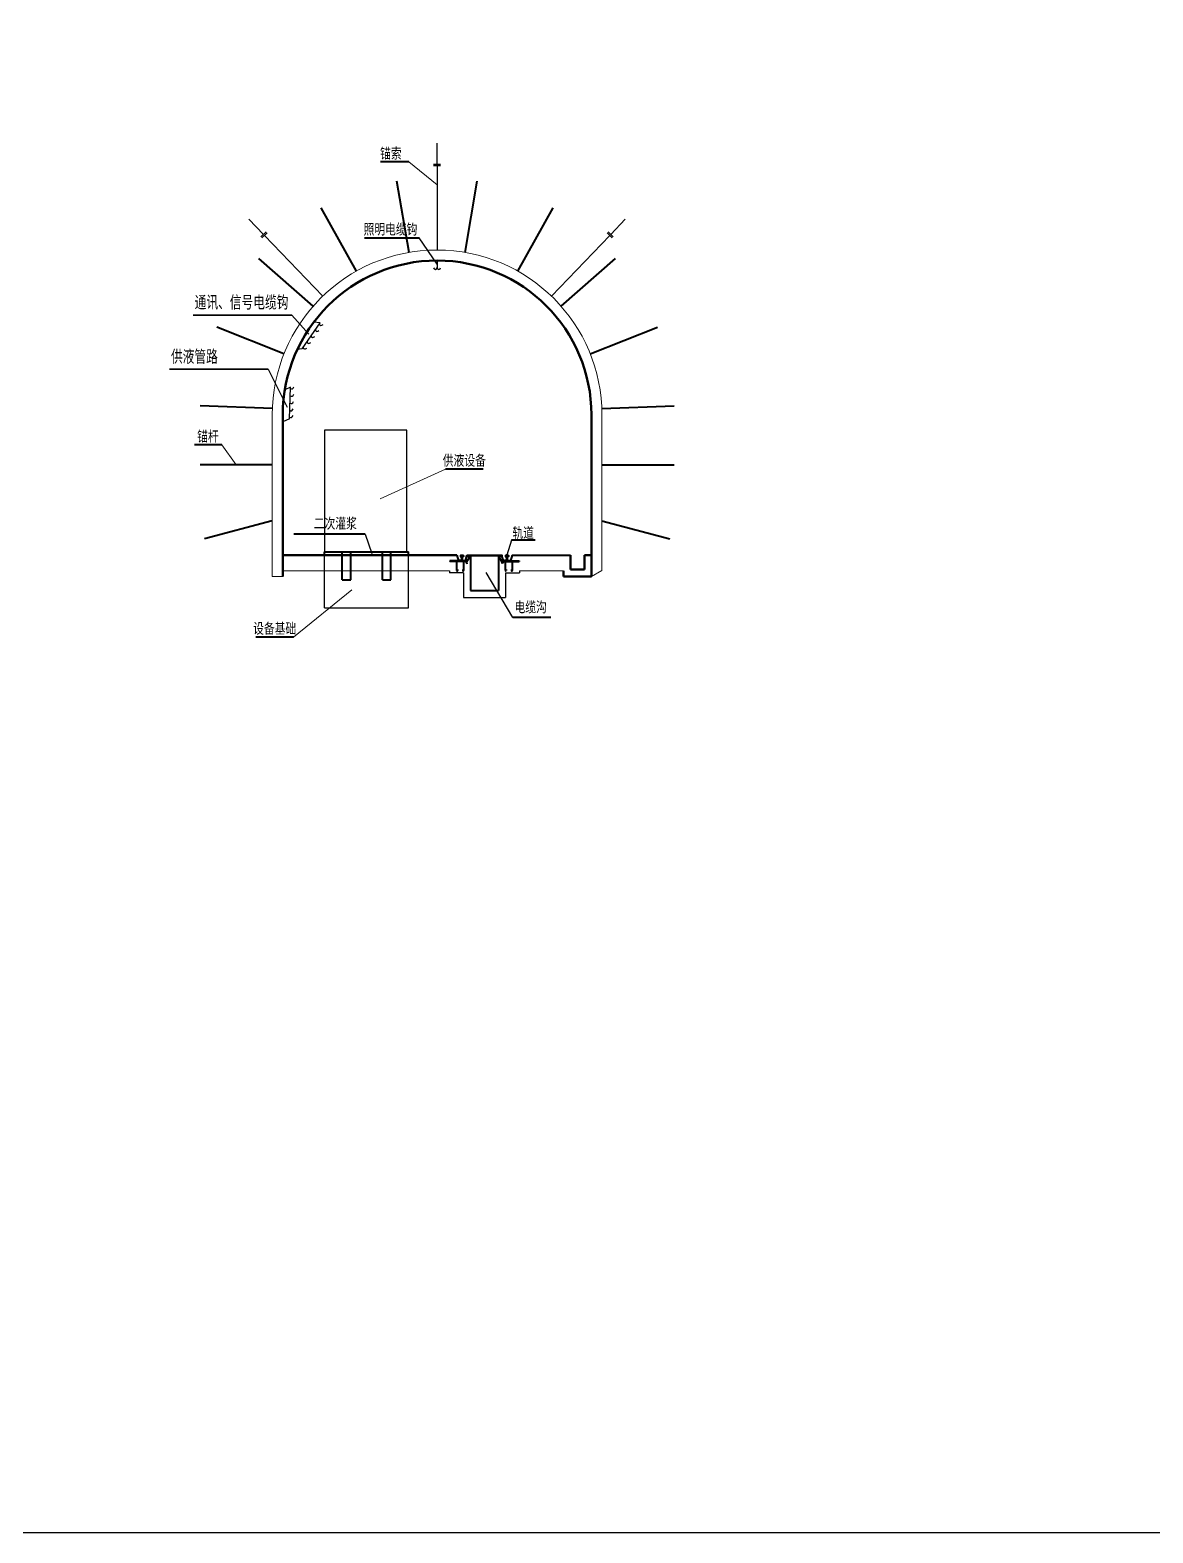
# Model space of a CAD drawing. Header units: inches. Extents: x 7875668 to 8082014, y 877498 to 963152.
# Drawn here: x 7923687 to 7939694, y 877498 to 898912 of the extents above; entities that cross this region are included whole.
import ezdxf

# ---------------------------------------------------------------- set-up
doc = ezdxf.new("R2010")
doc.units = ezdxf.units.IN
doc.header["$MEASUREMENT"] = 0
for name, color, linetype in [('a-gg', 1, 'Continuous'), ('xian', 7, 'Continuous'), ('巷道', 1, 'Continuous'), ('引线', 5, 'Continuous'), ('文字', 7, 'Continuous'), ('标注线', 7, 'Continuous')]:
    doc.layers.add(name, color=color, linetype=linetype)
doc.layers.add('巷道轮廓', color=1, linetype='Continuous', lineweight=40)
doc.layers.add('轮廓', color=1, linetype='Continuous', lineweight=50)
doc.styles.add('ST0.7', font='', dxfattribs={"width": 0.7})
doc.styles.add('ST25', font='', dxfattribs={"width": 0.7, "height": 2.5})
doc.styles.get("Standard").update_dxf_attribs({"font": '', "width": 0.7})
doc.styles.get('ST0.7').set_extended_font_data('SimSun')
doc.styles.get('ST25').set_extended_font_data('SimSun')
doc.styles.get('Standard').set_extended_font_data('SimSun')
pattern_1 = [(135, (7978385.016, 876269.107), (11.22532, 11.22532), [])]
pattern_2 = [(45, (7928552.032, 900242.32), (-6.735192, 6.735192), [])]
pattern_3 = [(45, (7085303.863, 334338.3878), (-2.24506403, 2.24506403), [])]
pattern_4 = [(45, (7881943.917, 876269.107), (-11.22532, 11.22532), [])]
pattern_5 = [(135, (7931776.901, 900242.32), (6.735192, 6.735192), [])]

# ---------------------------------------------------------------- blocks, each defined once
blk = doc.blocks.new('钢轨15kg')
at = {"layer": 'a-gg', "color": 4, "lineweight": 40}
for p, q in [((5, 0), (38, 0)), ((-18, -77), (-18, -79)), ((-18, -79), (61, -79)), ((13, -68), (-16, -74)), ((0, -5), (0, -15)), ((2, -18), (13, -20)), ((17, -25), (17, -63)), ((26, -25), (26, -63)), ((41, -18), (29, -20)), ((29, -68), (59, -74)), ((43, -5), (43, -15)), ((61, -77), (61, -79))]:
    blk.add_line(p, q, dxfattribs=at)
for centre, radius, start, end in [((5, -5), 5, 90, 180), ((38, -5), 5, 0, 90), ((-15, -77), 3, 103, 180), ((3, -15), 3, 180, 257), ((12, -25), 5, 0, 77), ((12, -63), 5, 283, 0), ((31, -25), 5, 103, 180), ((31, -63), 5, 180, 257), ((40, -15), 3, 283, 0), ((58, -77), 3, 0, 77)]:
    blk.add_arc(centre, radius, start, end, dxfattribs=at)

msp = doc.modelspace()

# ---------------------------------------------------------------- hatches: boundary and pattern name
at = {"layer": '文字'}
h = msp.add_hatch(dxfattribs=at)
h.set_pattern_fill('ANSI31', color=256, style=0)
h.set_pattern_definition(pattern_3)
h.paths.add_polyline_path([(7929914.5, 891428), (7929914.5, 891420), (7930414.5, 891420), (7930414.5, 891428)])
h = msp.add_hatch(dxfattribs=at)
h.set_pattern_fill('ANSI31', color=256, style=0)
h.set_pattern_definition(pattern_3)
h.paths.add_polyline_path([(7929914.5, 891428), (7929914.5, 891420), (7930414.5, 891420), (7930414.5, 891428)])
at = {"layer": '标注线'}
h = msp.add_hatch(dxfattribs=at)
h.set_pattern_fill('LINE', color=256, scale=5, angle=45, style=0)
h.set_pattern_definition(pattern_1)
h.paths.add_polyline_path([(7929671.6, 891338.6), (7929671.6, 891348.6), (7929892.7, 891348.6), (7929892.7, 891338.6)])
h = msp.add_hatch(dxfattribs=at)
h.set_pattern_fill('LINE', color=256, scale=5, angle=45, style=0)
h.set_pattern_definition(pattern_1)
h.paths.add_polyline_path([(7929671.6, 891338.6), (7929671.6, 891348.6), (7929892.7, 891348.6), (7929892.7, 891338.6)])
h = msp.add_hatch(color=256, dxfattribs=at)
h.paths.add_polyline_path([(7929771.6, 891338.6), (7929768.2, 891338.6), (7929768.2, 891335.2, 0.4142136)])
h.paths.add_polyline_path([(7929768.2, 891338.6), (7929764.8, 891338.6, 0.4142136), (7929768.2, 891335.2)])
h = msp.add_hatch(color=256, dxfattribs=at)
h.paths.add_polyline_path([(7929771.6, 891338.6), (7929768.2, 891338.6), (7929768.2, 891335.2, 0.4142136)])
h.paths.add_polyline_path([(7929768.2, 891338.6), (7929764.8, 891338.6, 0.4142136), (7929768.2, 891335.2)])
h = msp.add_hatch(color=256, dxfattribs=at)
h.paths.add_polyline_path([(7929871.6, 891338.6), (7929868.2, 891338.6), (7929868.2, 891335.2, 0.4142136)])
h.paths.add_polyline_path([(7929868.2, 891338.6), (7929864.8, 891338.6, 0.4142136), (7929868.2, 891335.2)])
h = msp.add_hatch(color=256, dxfattribs=at)
h.paths.add_polyline_path([(7929871.6, 891338.6), (7929868.2, 891338.6), (7929868.2, 891335.2, 0.4142136)])
h.paths.add_polyline_path([(7929868.2, 891338.6), (7929864.8, 891338.6, 0.4142136), (7929868.2, 891335.2)])
h = msp.add_hatch(dxfattribs=at)
h.set_pattern_fill('LINE', color=256, scale=3, angle=45, style=0)
h.set_pattern_definition(pattern_2)
h.paths.add_polyline_path([(7929964.5, 891420), (7929914.5, 891420), (7929914.5, 891415.6), (7929959.5, 891415.6), (7929959.5, 891370.6), (7929964.5, 891370.6)])
h = msp.add_hatch(dxfattribs=at)
h.set_pattern_fill('LINE', color=256, scale=3, angle=45, style=0)
h.set_pattern_definition(pattern_2)
h.paths.add_polyline_path([(7929964.5, 891420), (7929914.5, 891420), (7929914.5, 891415.6), (7929959.5, 891415.6), (7929959.5, 891370.6), (7929964.5, 891370.6)])
h = msp.add_hatch(dxfattribs=at)
h.set_pattern_fill('LINE', color=256, scale=3, angle=45, style=0)
h.set_pattern_definition(pattern_5)
h.paths.add_polyline_path([(7930364.5, 891420), (7930414.5, 891420), (7930414.5, 891415.6), (7930369.5, 891415.6), (7930369.5, 891370.6), (7930364.5, 891370.6)])
h = msp.add_hatch(dxfattribs=at)
h.set_pattern_fill('LINE', color=256, scale=3, angle=45, style=0)
h.set_pattern_definition(pattern_5)
h.paths.add_polyline_path([(7930364.5, 891420), (7930414.5, 891420), (7930414.5, 891415.6), (7930369.5, 891415.6), (7930369.5, 891370.6), (7930364.5, 891370.6)])
h = msp.add_hatch(dxfattribs=at)
h.set_pattern_fill('LINE', color=256, scale=5, angle=45, style=0)
h.set_pattern_definition(pattern_4)
h.paths.add_polyline_path([(7930657.3, 891338.6), (7930657.3, 891348.6), (7930436.3, 891348.6), (7930436.3, 891338.6)])
h = msp.add_hatch(dxfattribs=at)
h.set_pattern_fill('LINE', color=256, scale=5, angle=45, style=0)
h.set_pattern_definition(pattern_4)
h.paths.add_polyline_path([(7930657.3, 891338.6), (7930657.3, 891348.6), (7930436.3, 891348.6), (7930436.3, 891338.6)])
h = msp.add_hatch(color=256, dxfattribs=at)
h.paths.add_polyline_path([(7930457.3, 891338.6), (7930460.7, 891338.6), (7930460.7, 891335.2, -0.4142136)])
h.paths.add_polyline_path([(7930460.7, 891338.6), (7930464.1, 891338.6, -0.4142136), (7930460.7, 891335.2)])
h = msp.add_hatch(color=256, dxfattribs=at)
h.paths.add_polyline_path([(7930457.3, 891338.6), (7930460.7, 891338.6), (7930460.7, 891335.2, -0.4142136)])
h.paths.add_polyline_path([(7930460.7, 891338.6), (7930464.1, 891338.6, -0.4142136), (7930460.7, 891335.2)])
h = msp.add_hatch(color=256, dxfattribs=at)
h.paths.add_polyline_path([(7930557.3, 891338.6), (7930560.7, 891338.6), (7930560.7, 891335.2, -0.4142136)])
h.paths.add_polyline_path([(7930560.7, 891338.6), (7930564.1, 891338.6, -0.4142136), (7930560.7, 891335.2)])
h = msp.add_hatch(color=256, dxfattribs=at)
h.paths.add_polyline_path([(7930557.3, 891338.6), (7930560.7, 891338.6), (7930560.7, 891335.2, -0.4142136)])
h.paths.add_polyline_path([(7930560.7, 891338.6), (7930564.1, 891338.6, -0.4142136), (7930560.7, 891335.2)])

# ---------------------------------------------------------------- linework, layer by layer
at = {"lineweight": 30}
for p, q in [((7929490, 896998), (7929490, 897298)), ((7929540, 896998), (7929440, 896998)), ((7929540, 896978), (7929440, 896978)), ((7929490, 896978), (7929490, 895778)), ((7927015.2, 896001), (7926807.2, 896217.2)), ((7931964.8, 896001), (7932172.8, 896217.2)), ((7927051.2, 896035.6), (7926979.1, 895966.3)), ((7927065.1, 896021.2), (7926993, 895951.9)), ((7927029, 895986.6), (7927860.9, 895121.7)), ((7931951, 895986.6), (7931119.1, 895121.7)), ((7931914.9, 896021.2), (7931987, 895951.9)), ((7931928.8, 896035.6), (7932000.9, 895966.3))]:
    msp.add_line(p, q, dxfattribs=at)
at = {"color": 1, "lineweight": 40}
for p, q in [((7929091.9, 895744), (7928917.5, 896759.2)), ((7929888.1, 895744), (7930062.5, 896759.2)), ((7928341.5, 895478.2), (7927838.1, 896376.8)), ((7930638.5, 895478.2), (7931141.9, 896376.8)), ((7927722.8, 894977.1), (7926948.3, 895656)), ((7931257.2, 894977.1), (7932031.7, 895656)), ((7927307, 894298.1), (7926350.2, 894679.5)), ((7931673, 894298.1), (7932629.8, 894679.5)), ((7927141.8, 893519.3), (7926112.6, 893559.4)), ((7931838.2, 893519.3), (7932867.4, 893559.4)), ((7927141.8, 892719.3), (7926111.8, 892719.3)), ((7931838.2, 892719.3), (7932868.2, 892719.3)), ((7927140, 891919.3), (7926174.1, 891660.5)), ((7931840, 891919.3), (7932805.9, 891660.5))]:
    msp.add_line(p, q, dxfattribs=at)
at = {"color": 4}
msp.add_line((7929490, 895628), (7929490, 895526.1), dxfattribs=at)
for p, q in [((7927420.2, 894851.3), (7927663.4, 894579)), ((7927082.6, 894077.9), (7927350.9, 893539))]:
    msp.add_line(p, q)
at = {"color": 1}
for p, q in [((7927564, 894368.1), (7927822.5, 894740.4)), ((7927822.5, 894740.4), (7927731.4, 894749.9)), ((7927563.8, 894368.1), (7927497.1, 894362.5)), ((7927400.6, 893824.9), (7927318.9, 893783.5)), ((7927385, 893371.9), (7927400.6, 893824.9)), ((7927384.8, 893371.8), (7927290, 893331))]:
    msp.add_line(p, q, dxfattribs=at)
at = {"color": 7, "ltscale": 0.05}
for p, q in [((7927884.4, 890678), (7927884.4, 891438)), ((7929084.4, 890678), (7929084.4, 891438)), ((7929664.5, 891208), (7929664.5, 891178)), ((7929864.5, 891178), (7929664.5, 891178)), ((7929864.5, 891178), (7929864.5, 890828)), ((7930464.5, 891178), (7930464.5, 890828)), ((7930464.5, 891178), (7930664.5, 891178)), ((7930664.5, 891208), (7930664.5, 891178)), ((7929864.5, 890828), (7930464.5, 890828)), ((7927884.4, 890678), (7929084.4, 890678))]:
    msp.add_line(p, q, dxfattribs=at)
for points in [[(7875667.5, 963152), (8082013.5, 963152), (8082013.5, 877498.5), (7875667.5, 877498.5)], [(7927884.4, 891478), (7929059.4, 891478), (7929059.4, 893210), (7927884.4, 893210)]]:
    msp.add_lwpolyline(points, close=True)
at = {"color": 4}
for centre in [(7929465, 895526.1), (7929515, 895526.1)]:
    msp.add_arc(centre, 25, 180, 0, dxfattribs=at)
at = {"color": 1}
for points, knots in [([(7927810.9, 894723.7), (7927816.3, 894712.9), (7927829.7, 894695.4), (7927852.7, 894709), (7927865, 894716.3)], [20.0400427, 20.0400427, 20.0400427, 20.0400427, 51.9489512, 88.5011885, 88.5011885, 88.5011885, 88.5011885]), ([(7927633.5, 894468.3), (7927639, 894457.2), (7927652.4, 894439.3), (7927675.6, 894453.1), (7927688, 894460.4)], [19.4751207, 19.4751207, 19.4751207, 19.4751207, 51.9489512, 88.5011885, 88.5011885, 88.5011885, 88.5011885]), ([(7927692.6, 894553.3), (7927698.1, 894542.3), (7927711.5, 894524.3), (7927734.7, 894538.1), (7927747, 894545.4)], [19.4751207, 19.4751207, 19.4751207, 19.4751207, 51.9489512, 88.5011885, 88.5011885, 88.5011885, 88.5011885]), ([(7927751.7, 894638.4), (7927757.1, 894627.3), (7927770.6, 894609.4), (7927793.8, 894623.2), (7927806.1, 894630.5)], [19.4751207, 19.4751207, 19.4751207, 19.4751207, 51.9489512, 88.5011885, 88.5011885, 88.5011885, 88.5011885]), ([(7927578.1, 894388.5), (7927583.6, 894377.5), (7927597, 894359.6), (7927620.3, 894373.3), (7927632.6, 894380.6)], [19.4751207, 19.4751207, 19.4751207, 19.4751207, 51.9489512, 88.5011885, 88.5011885, 88.5011885, 88.5011885]), ([(7927399.9, 893804.5), (7927410.3, 893798.4), (7927431.1, 893790.9), (7927443, 893814.9), (7927449.4, 893827.7)], [20.0400427, 20.0400427, 20.0400427, 20.0400427, 51.9489512, 88.5011885, 88.5011885, 88.5011885, 88.5011885]), ([(7927392.8, 893597.2), (7927403.4, 893590.9), (7927424.4, 893583.1), (7927436.4, 893607.3), (7927442.8, 893620.1)], [19.4751207, 19.4751207, 19.4751207, 19.4751207, 51.9489512, 88.5011885, 88.5011885, 88.5011885, 88.5011885]), ([(7927396.3, 893700.7), (7927406.9, 893694.4), (7927427.9, 893686.6), (7927440, 893710.8), (7927446.4, 893723.6)], [19.4751207, 19.4751207, 19.4751207, 19.4751207, 51.9489512, 88.5011885, 88.5011885, 88.5011885, 88.5011885]), ([(7927385.8, 893396.7), (7927396.5, 893390.4), (7927417.4, 893382.6), (7927429.5, 893406.8), (7927435.9, 893419.6)], [19.4751207, 19.4751207, 19.4751207, 19.4751207, 51.9489512, 88.5011885, 88.5011885, 88.5011885, 88.5011885]), ([(7927389.2, 893493.7), (7927399.8, 893487.4), (7927420.8, 893479.6), (7927432.9, 893503.8), (7927439.2, 893516.6)], [19.4751207, 19.4751207, 19.4751207, 19.4751207, 51.9489512, 88.5011885, 88.5011885, 88.5011885, 88.5011885])]:
    msp.add_open_spline(points, degree=3, knots=knots, dxfattribs=at)
at = {"layer": 'xian', "color": 1, "lineweight": 40}
for p, q in [((7929088.1, 897035.1), (7928684.9, 897035.1)), ((7926422.5, 893002.8), (7926033.9, 893002.8)), ((7930145.1, 892654), (7929609.1, 892654)), ((7927441.9, 890260), (7926905.9, 890260))]:
    msp.add_line(p, q, dxfattribs=at)
at = {"layer": 'xian', "color": 7, "lineweight": 13}
for p, q in [((7929088.1, 897035.1), (7929490, 896708.6)), ((7926422.5, 893002.8), (7926626.8, 892719.3)), ((7929609.1, 892654), (7928677.4, 892230.5)), ((7927441.9, 890260), (7928276.4, 890934.5))]:
    msp.add_line(p, q, dxfattribs=at)
at = {"layer": '巷道', "lineweight": 40}
for p, q in [((7928464.7, 891731.5), (7927446.7, 891731.5)), ((7930890, 891644.5), (7930549.5, 891644.5)), ((7931113.3, 890539.9), (7930568, 890539.9))]:
    msp.add_line(p, q, dxfattribs=at)
at = {"layer": '巷道', "color": 0, "lineweight": -3, "ltscale": 3}
for p, q in [((7928464.7, 891731.5), (7928559, 891452.2)), ((7930549.5, 891644.5), (7930485.9, 891428)), ((7930568, 890539.9), (7930189.8, 891184.8))]:
    msp.add_line(p, q, dxfattribs=at)
at = {"layer": '巷道轮廓'}
for p, q in [((7928456.9, 895952.6), (7929232.7, 895952.6)), ((7929671.6, 891348.6), (7929671.6, 891338.6)), ((7929892.7, 891348.6), (7929671.6, 891348.6)), ((7929671.6, 891348.6), (7929671.6, 891338.6)), ((7929892.7, 891348.6), (7929671.6, 891348.6)), ((7929892.7, 891338.6), (7929671.6, 891338.6)), ((7929892.7, 891338.6), (7929671.6, 891338.6)), ((7929769.2, 891428), (7929793.4, 891348.6)), ((7929769.2, 891428), (7929793.4, 891348.6)), ((7929892.7, 891348.6), (7929914.5, 891420)), ((7929892.7, 891348.6), (7929914.5, 891420)), ((7929892.7, 891348.6), (7929892.7, 891338.6)), ((7929892.7, 891348.6), (7929892.7, 891338.6)), ((7929964.5, 891420), (7929964.5, 890928)), ((7930364.5, 891420), (7930364.5, 890928)), ((7930436.3, 891348.6), (7930414.5, 891420)), ((7930436.3, 891348.6), (7930414.5, 891420)), ((7930436.3, 891348.6), (7930436.3, 891338.6)), ((7930436.3, 891348.6), (7930657.3, 891348.6)), ((7930436.3, 891348.6), (7930436.3, 891338.6)), ((7930436.3, 891348.6), (7930657.3, 891348.6)), ((7930436.3, 891338.6), (7930657.3, 891338.6)), ((7930436.3, 891338.6), (7930657.3, 891338.6)), ((7930559.8, 891428), (7930535.5, 891348.6)), ((7930559.8, 891428), (7930535.5, 891348.6)), ((7930559.8, 891428), (7931390, 891428)), ((7930657.3, 891348.6), (7930657.3, 891338.6)), ((7930657.3, 891348.6), (7930657.3, 891338.6)), ((7929964.5, 890928), (7930364.5, 890928))]:
    msp.add_line(p, q, dxfattribs=at)
at = {"layer": '巷道轮廓', "lineweight": 35}
for p, q in [((7927420.2, 894851.3), (7926012.8, 894851.3)), ((7927082.6, 894077.9), (7925675.2, 894077.9))]:
    msp.add_line(p, q, dxfattribs=at)
at = {"layer": '巷道轮廓', "lineweight": 15}
for p, q in [((7927140, 893428), (7927140, 891128)), ((7931840, 893428), (7931840, 891209.2)), ((7927140, 891128), (7927290, 891128)), ((7927290, 891208), (7929664.5, 891208)), ((7930664.5, 891208), (7931290, 891208)), ((7931840, 891209.2), (7931690, 891128))]:
    msp.add_line(p, q, dxfattribs=at)
at = {"layer": '巷道轮廓', "ltscale": 200}
for p, q in [((7927884.4, 891438), (7927884.4, 891478)), ((7927884.4, 891478), (7929084.4, 891478)), ((7928138.4, 891078), (7928138.4, 891478)), ((7928258.4, 891078), (7928258.4, 891478)), ((7928710.4, 891078), (7928710.4, 891478)), ((7928830.4, 891078), (7928830.4, 891478)), ((7929084.4, 891438), (7929084.4, 891478)), ((7928138.4, 891078), (7928258.4, 891078)), ((7928710.4, 891078), (7928830.4, 891078))]:
    msp.add_line(p, q, dxfattribs=at)
at = {"layer": '巷道轮廓'}
msp.add_lwpolyline([(7929914.5, 891428), (7930414.5, 891428), (7930414.5, 891420), (7929914.5, 891420)], close=True, dxfattribs=at)
msp.add_lwpolyline([(7929914.5, 891428), (7930414.5, 891428), (7930414.5, 891420), (7929914.5, 891420)], close=True, dxfattribs=at)
at = {"layer": '巷道轮廓', "lineweight": 15}
msp.add_arc((7929490, 893428), 2350, 0, 180, dxfattribs=at)
at = {"layer": '引线', "color": 0}
msp.add_line((7929488.7, 895577.1), (7929232.7, 895952.6), dxfattribs=at)
at = {"layer": '标注线', "color": 4, "lineweight": 40}
for p, q in [((7929768.2, 891338.6), (7929768.2, 891212.9)), ((7929768.2, 891338.6), (7929768.2, 891212.9)), ((7929868.2, 891338.6), (7929868.2, 891212.9)), ((7929868.2, 891338.6), (7929868.2, 891212.9)), ((7929909.5, 891329), (7929887.9, 891323.2)), ((7929909.5, 891329), (7929887.9, 891323.2)), ((7929909.5, 891329), (7929959.5, 891415.6)), ((7929909.5, 891329), (7929959.5, 891415.6)), ((7929909.5, 891329), (7929915.2, 891307.5)), ((7929909.5, 891329), (7929915.2, 891307.5)), ((7930419.5, 891329), (7930369.5, 891415.6)), ((7930419.5, 891329), (7930369.5, 891415.6)), ((7930419.5, 891329), (7930413.7, 891307.5)), ((7930419.5, 891329), (7930413.7, 891307.5)), ((7930419.5, 891329), (7930441, 891323.2)), ((7930419.5, 891329), (7930441, 891323.2)), ((7930460.7, 891338.6), (7930460.7, 891212.9)), ((7930460.7, 891338.6), (7930460.7, 891212.9)), ((7930560.7, 891338.6), (7930560.7, 891212.9)), ((7930560.7, 891338.6), (7930560.7, 891212.9)), ((7929780.2, 891223.7), (7929780.2, 891212.9)), ((7929780.2, 891223.7), (7929780.2, 891212.9)), ((7929856.2, 891223.7), (7929856.2, 891212.9)), ((7929856.2, 891223.7), (7929856.2, 891212.9)), ((7930472.7, 891223.7), (7930472.7, 891212.9)), ((7930472.7, 891223.7), (7930472.7, 891212.9)), ((7930548.7, 891223.7), (7930548.7, 891212.9)), ((7930548.7, 891223.7), (7930548.7, 891212.9))]:
    msp.add_line(p, q, dxfattribs=at)
at = {"layer": '标注线'}
for centre in [(7929768.2, 891338.6), (7929768.2, 891338.6), (7929868.2, 891338.6), (7929868.2, 891338.6), (7930460.7, 891338.6), (7930460.7, 891338.6), (7930560.7, 891338.6), (7930560.7, 891338.6)]:
    msp.add_arc(centre, 3.41, 180, 0, dxfattribs=at)
at = {"layer": '标注线', "color": 4, "lineweight": 40}
for centre in [(7929774.2, 891212.9), (7929774.2, 891212.9), (7929862.2, 891212.9), (7929862.2, 891212.9), (7930466.7, 891212.9), (7930466.7, 891212.9), (7930554.7, 891212.9), (7930554.7, 891212.9)]:
    msp.add_arc(centre, 6, 180, 0, dxfattribs=at)
at = {"layer": '轮廓'}
for p, q in [((7927290, 893428), (7927290, 891128)), ((7931690, 893428), (7931690, 891128)), ((7927290, 891428), (7929769.2, 891428)), ((7929914.5, 891415.6), (7929914.5, 891420)), ((7929914.5, 891415.6), (7929914.5, 891420)), ((7929914.5, 891415.6), (7929959.5, 891415.6)), ((7929914.5, 891415.6), (7929959.5, 891415.6)), ((7929959.5, 891370.6), (7929959.5, 891415.6)), ((7929959.5, 891370.6), (7929959.5, 891415.6)), ((7929959.5, 891370.6), (7929964.5, 891370.6)), ((7929959.5, 891370.6), (7929964.5, 891370.6)), ((7930369.5, 891370.6), (7930364.5, 891370.6)), ((7930369.5, 891370.6), (7930364.5, 891370.6)), ((7930369.5, 891370.6), (7930369.5, 891415.6)), ((7930414.5, 891415.6), (7930369.5, 891415.6)), ((7930369.5, 891370.6), (7930369.5, 891415.6)), ((7930414.5, 891415.6), (7930369.5, 891415.6)), ((7930414.5, 891415.6), (7930414.5, 891420)), ((7930414.5, 891415.6), (7930414.5, 891420)), ((7931390, 891428), (7931390, 891228)), ((7931390, 891228), (7931590, 891228)), ((7931590, 891428), (7931690, 891428)), ((7931590, 891428), (7931590, 891228)), ((7931290, 891208), (7931290, 891128)), ((7931290, 891128), (7931690, 891128))]:
    msp.add_line(p, q, dxfattribs=at)
msp.add_arc((7929490, 893428), 2200, 0, 180, dxfattribs=at)

# ---------------------------------------------------------------- block references
msp.add_blockref('钢轨15kg', (7929821.6, 891428), dxfattribs=at)
at = {"layer": '轮廓', "xscale": -1}
msp.add_blockref('钢轨15kg', (7930507.3, 891428), dxfattribs=at)

# ---------------------------------------------------------------- texts
at = {"style": 'ST0.7', "width": 0.75}
for s, p in [('锚索', (7928676.8, 897081)), ('锚杆', (7926069.7, 893048.8)), ('供液设备', (7929570.9, 892705.6)), ('设备基础', (7926867.6, 890311.6))]:
    msp.add_text(s, height=150, dxfattribs=at).set_placement(p)
at = {"width": 0.75}
for s, p in [('二次灌浆', (7927732.4, 891807.7)), ('轨道', (7930562.8, 891675.8)), ('电缆沟', (7930592.8, 890616.2))]:
    msp.add_text(s, height=150, dxfattribs=at).set_placement(p)
at = {"color": 7, "char_height": 175, "width": 1463.436, "attachment_point": 1, "style": 'ST25'}
for s, insert in [('通讯、信号电缆钩', (7926033.7, 895122.6)), ('供液管路', (7925696.2, 894349.2))]:
    msp.add_mtext(s, dxfattribs=dict(at, insert=insert))
at = {"layer": '文字', "width": 0.75}
msp.add_text('照明电缆钩', height=150, dxfattribs=at).set_placement((7928441.6, 896000.2))

doc.saveas('drawing.dxf')
